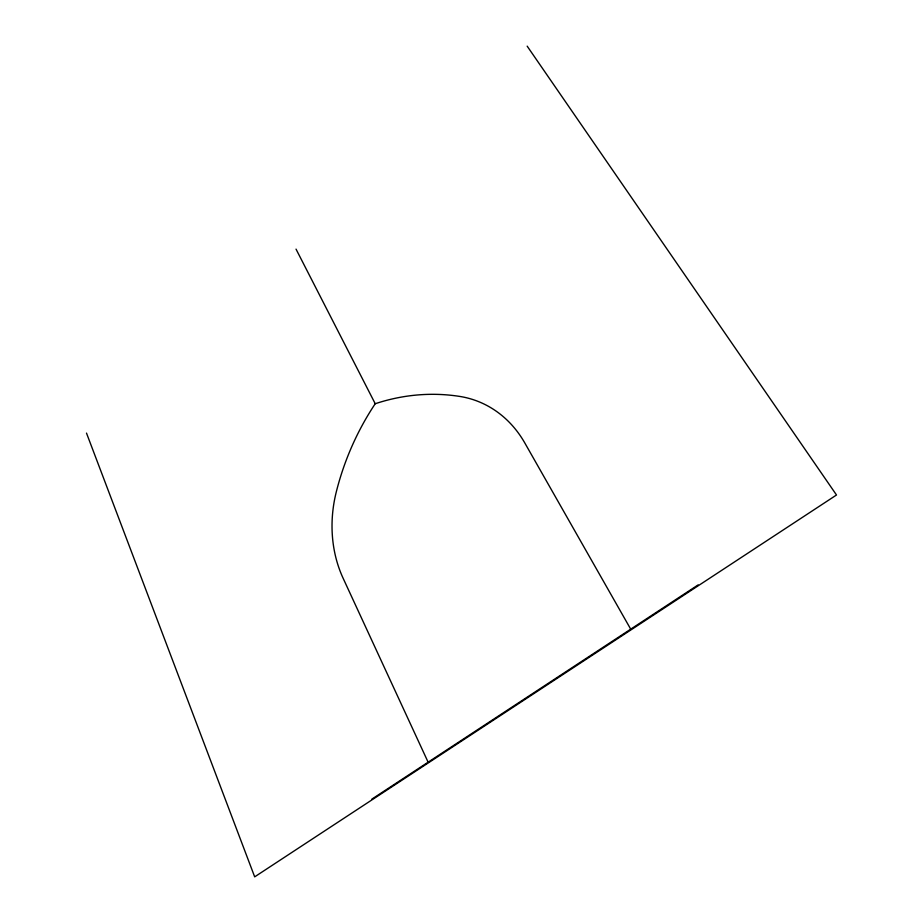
<?xml version="1.0" encoding="UTF-8"?>
<svg xmlns="http://www.w3.org/2000/svg" width="923" height="923" viewBox="0 0 923 923"><rect width="100%" height="100%" fill="white"/><g stroke="black" fill="none" stroke-linecap="round" stroke-linejoin="round"><path stroke-width="1.38" d="M371.75 799.203L698.18 584.87M527.171 46.15L836.503 494.993L254.679 876.85L86.497 433.095M630.709 629.163L524.852 443.052A120.913 102.291 -72.7 0 0 459.492 396.382A246.499 207.502 -81.7 0 0 375.223 403.732A256.259 229.885 -72.6 0 0 336.237 492.121A120.913 102.291 -72.7 0 0 343.102 578.213L428.122 762.19M296.029 249.118L375.223 403.732"/></g></svg>
